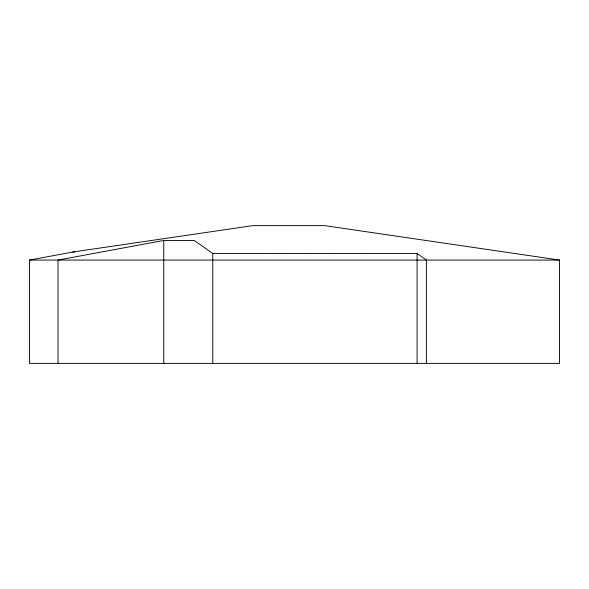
<?xml version="1.0" encoding="UTF-8"?>
<svg xmlns="http://www.w3.org/2000/svg" width="589" height="589" viewBox="0 0 589 589"><rect width="100%" height="100%" fill="white"/><g stroke="black" fill="none" stroke-linecap="round" stroke-linejoin="round"><path stroke-width="0.88" d="M29.45 260.066L72.859 252.011L252.814 225.624L324.679 225.624L559.55 260.066L559.55 363.376L29.45 363.376L29.45 260.066L559.55 260.066M426.392 363.376L426.392 260.007L417.093 253.491L212.769 253.461L194.142 240.445L163.757 240.452L58.031 260.058L58.031 363.376M72.859 252.011L74.678 252.011M417.093 253.491L417.093 363.376M212.769 253.461L212.769 363.376M163.757 240.452L163.757 363.376"/></g></svg>
